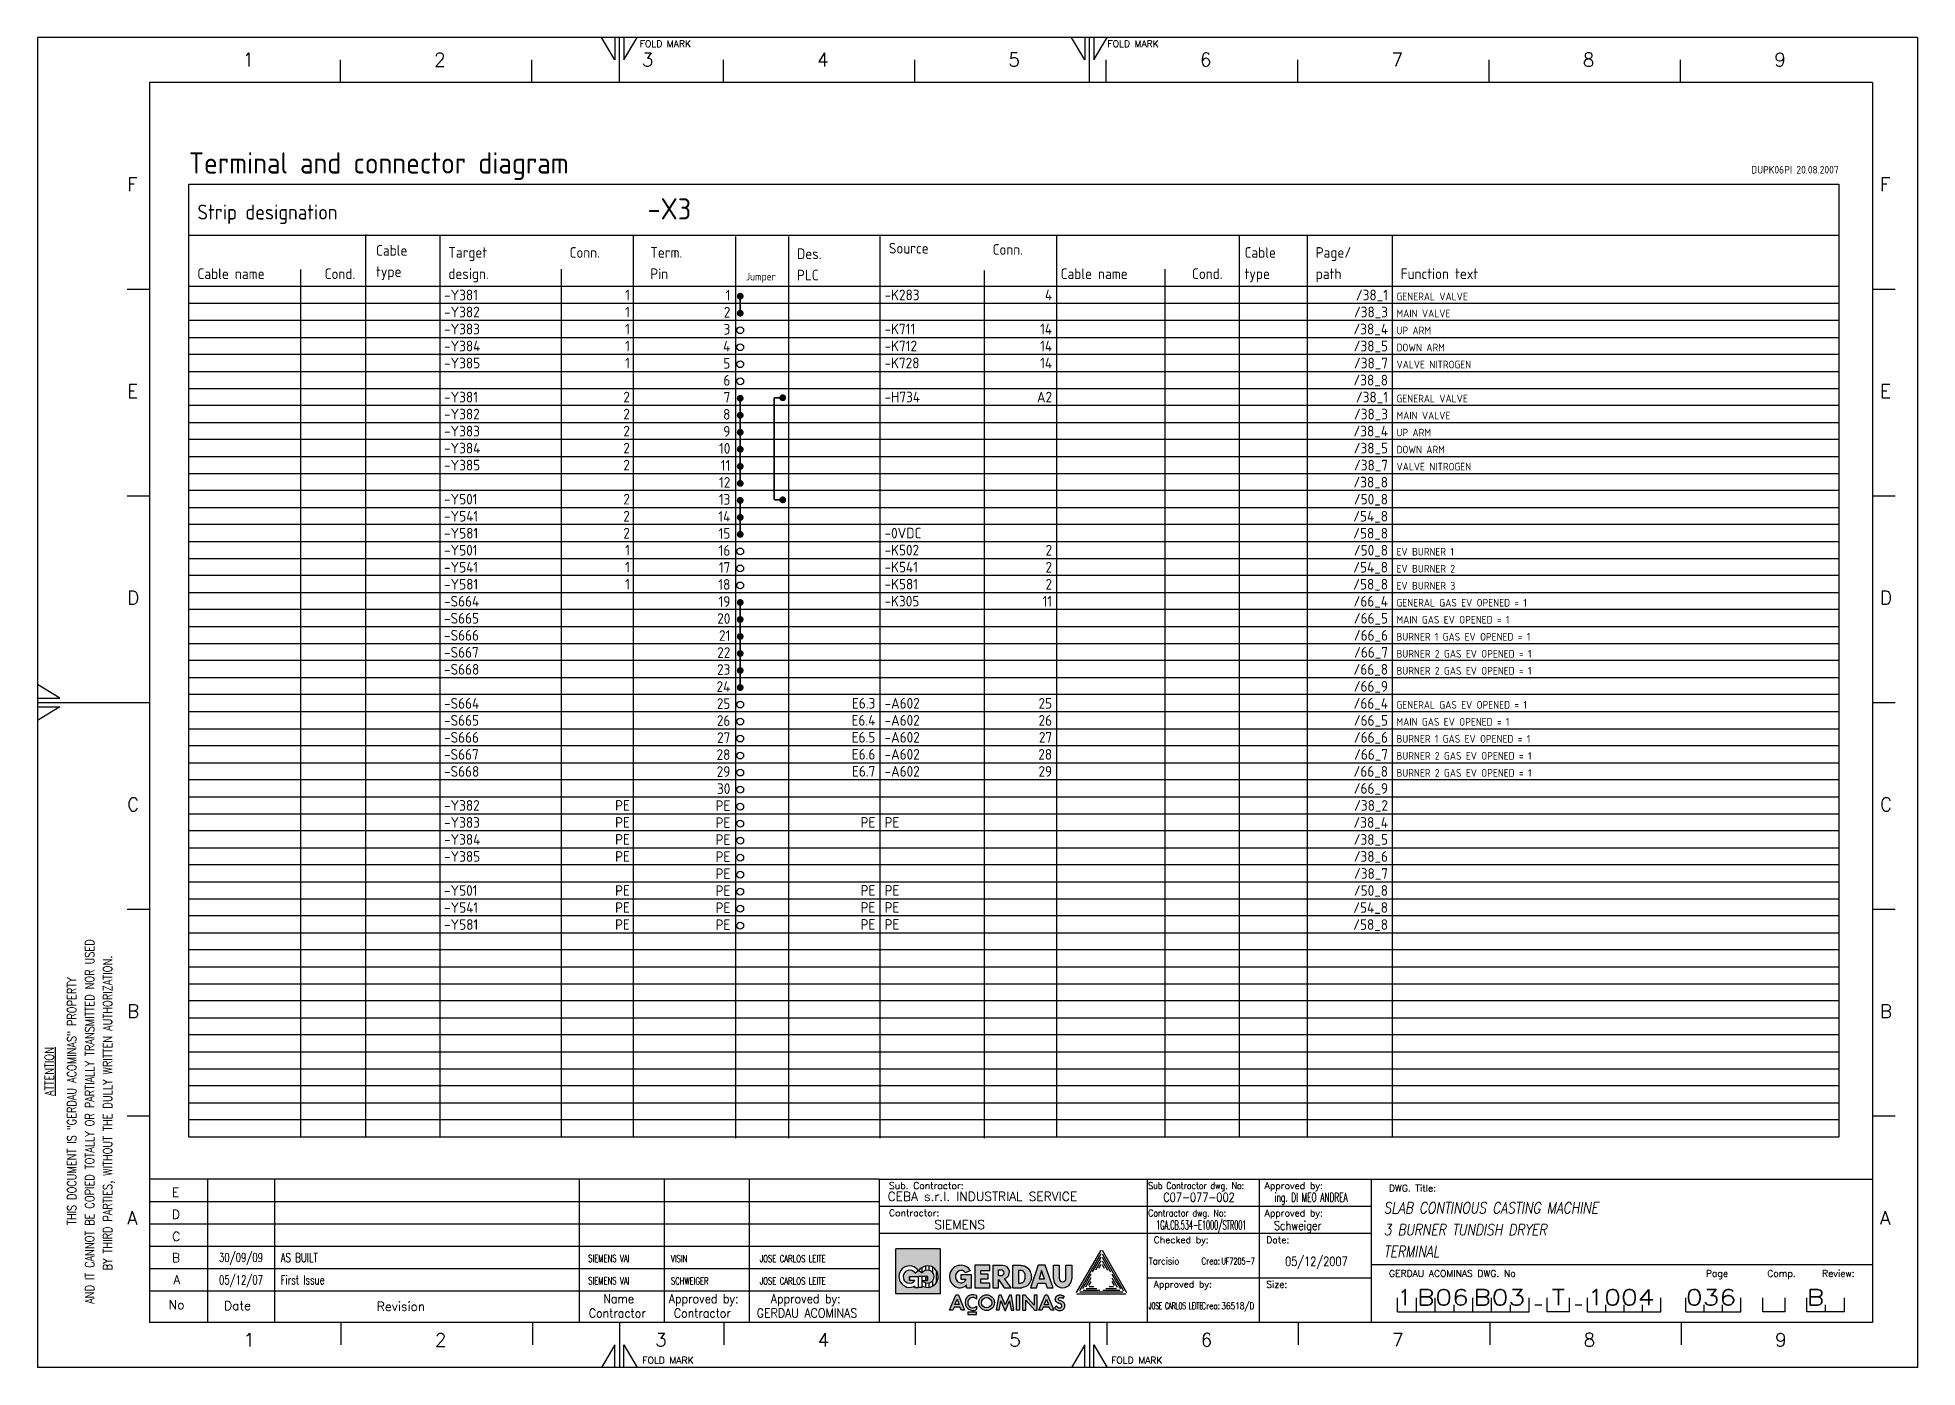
# Model space of a CAD drawing. Extents: x 520 to 940, y 6 to 303.
import ezdxf
from ezdxf.enums import TextEntityAlignment as Align

# ---------------------------------------------------------------- set-up
doc = ezdxf.new("R2010")
doc.units = 0
doc.header["$LTSCALE"] = 25
doc.header["$MEASUREMENT"] = 0
doc.linetypes.add('EPLANLINE7', pattern=[0])
doc.layers.get('0').update_dxf_attribs({"linetype": 'CONTINUOUS'})
for name, color, linetype in [('BORDO', 1, 'CONTINUOUS'), ('FORM_1', 7, 'CONTINUOUS'), ('FORM_2', 4, 'CONTINUOUS'), ('FORM_3', 6, 'CONTINUOUS'), ('FORM_4', 1, 'CONTINUOUS'), ('SIMBOLO', 4, 'CONTINUOUS'), ('TESTO', 5, 'CONTINUOUS')]:
    doc.layers.add(name, color=color, linetype=linetype)
doc.styles.add('ROMANS', font='romans.shx', dxfattribs={"width": 0.7, "oblique": 10, "height": 4})
doc.styles.get("Standard").update_dxf_attribs({"font": 'isocp.shx'})

# ---------------------------------------------------------------- blocks, each defined once
blk = doc.blocks.new('Format A3')
at = {"layer": 'FORM_1'}
h = blk.add_hatch(color=256, dxfattribs=at)
edge = h.paths.add_edge_path()
edge.add_line((217.87, 22.79), (217.87, 17.78))
edge.add_line((217.87, 17.78), (219.92, 17.78))
edge.add_spline(control_points=[(219.92, 17.78), (220.24, 17.85), (220.98, 18), (221.84, 18.93), (222.13, 20.2), (221.81, 21.63), (220.8, 22.71), (219.89, 22.77), (219.58, 22.79)], knot_values=[0, 0, 0, 0, 0.968333, 2.238245, 3.514092, 4.752916, 6.526982, 7.43734, 7.43734, 7.43734, 7.43734], degree=3, periodic=0)
edge.add_line((219.58, 22.79), (217.87, 22.79))
edge = h.paths.add_edge_path(flags=16)
edge.add_spline(control_points=[(219.59, 21.67), (219.7, 21.66), (220.06, 21.63), (220.6, 21.16), (220.68, 20.32), (220.63, 19.48), (220.1, 18.85), (219.69, 18.84), (219.58, 18.84)], knot_values=[0, 0, 0, 0, 0.326882, 1.089251, 1.872602, 2.763575, 3.625522, 3.966209, 3.966209, 3.966209, 3.966209], degree=3, periodic=0)
edge.add_line((219.58, 18.84), (219.17, 18.84))
edge.add_line((219.17, 18.84), (219.17, 21.67))
edge.add_line((219.17, 21.67), (219.59, 21.67))
h.paths.add_polyline_path([(223.55, 22.79), (221.81, 17.78), (223.19, 17.78), (223.48, 18.84), (225.23, 18.84), (225.54, 17.78), (226.94, 17.78), (225.11, 22.79)])
h.paths.add_polyline_path([(224.33, 21.67), (224.94, 19.81), (223.79, 19.81)], flags=16)
h.paths.add_polyline_path([(228.25, 22.79), (226.96, 22.79), (226.97, 19.8, 0.995265), (231.07, 19.81), (231.07, 22.79), (229.77, 22.79), (229.77, 19.87, -1), (228.25, 19.87)])
h.paths.add_polyline_path([(215.57, 22.79), (213.43, 22.79), (213.43, 17.78), (214.72, 17.78), (214.72, 19.66), (215.93, 17.78), (217.52, 17.78), (216.02, 19.84, 0.906396)])
h.paths.add_polyline_path([(215.29, 20.49), (214.72, 20.5), (214.72, 21.75), (215.31, 21.75, -1.017604)], flags=16)
h.paths.add_polyline_path([(209.42, 22.79), (209.42, 17.78), (212.73, 17.78), (212.73, 18.83), (210.73, 18.83), (210.73, 19.76), (212.41, 19.76), (212.41, 20.8), (210.73, 20.8), (210.73, 21.67), (212.73, 21.67), (212.73, 22.79)])
edge = h.paths.add_edge_path()
edge.add_ellipse((206.05, 20.28), major_axis=(0, -2.49), ratio=0.91559, start_angle=180.5657, end_angle=401.2517)
edge.add_line((207.56, 18.41), (207.56, 17.78))
edge.add_line((207.56, 17.78), (208.68, 17.78))
edge.add_line((208.68, 17.78), (208.68, 20.66))
edge.add_line((208.68, 20.66), (206.26, 20.66))
edge.add_line((206.26, 20.66), (206.26, 19.69))
edge.add_line((206.26, 19.69), (207.49, 19.69))
edge.add_ellipse((206.34, 20.25), major_axis=(0, -1.41), ratio=0.88785, start_angle=126.9107, end_angle=426.8029, ccw=False)
edge.add_line((207.34, 21.09), (208.41, 21.6))
edge.add_arc((206.36, 20.45), 2.34, 29.2872, 98.191)
h.paths.add_polyline_path([(205.74, 16.12), (205.19, 16.12), (203.77, 12.78), (204.46, 12.78), (204.76, 13.48), (206.07, 13.48), (206.44, 12.78), (207.11, 12.79)])
h.paths.add_polyline_path([(205.46, 15.22), (205.93, 14.01), (204.97, 14.01)], flags=16)
h.paths.add_polyline_path([(209.78, 12.92), (209.78, 13.66, -2.423597), (209.78, 15.28), (209.78, 16.02, 1.652966)])
h.paths.add_polyline_path([(210.29, 14.45, 1), (213.8, 14.45, 1)])
h.paths.add_polyline_path([(213.19, 14.45, -1), (210.89, 14.45, -1)], flags=16)
h.paths.add_polyline_path([(215.31, 16.12), (214.82, 16.12), (214.22, 12.78), (214.87, 12.78), (215.21, 14.84), (216.1, 12.73), (216.28, 12.73), (217.19, 14.84), (217.49, 12.78), (218.15, 12.78), (217.6, 16.12), (217.12, 16.12), (216.2, 13.99)])
h.paths.add_polyline_path([(219.4, 16.12), (218.75, 16.12), (218.75, 12.78), (219.4, 12.78)])
h.paths.add_polyline_path([(220.16, 12.78), (220.81, 12.78), (220.81, 15.04), (222.79, 12.78), (223.3, 12.78), (223.3, 16.12), (222.65, 16.12), (222.65, 13.88), (220.68, 16.12), (220.16, 16.12)])
h.paths.add_polyline_path([(225.66, 16.12), (225.13, 16.12), (223.7, 12.77), (224.39, 12.77), (224.69, 13.47), (226, 13.47), (226.37, 12.77), (227.04, 12.77)])
h.paths.add_polyline_path([(225.39, 15.2), (225.86, 14), (224.9, 14)], flags=16)
edge = h.paths.add_edge_path()
edge.add_spline(control_points=[(229.42, 15.81), (229.38, 15.84), (229.32, 15.89), (229.21, 15.96), (229.1, 16.02), (228.95, 16.09), (228.79, 16.14), (228.58, 16.18), (228.37, 16.18), (228.14, 16.15), (227.97, 16.08), (227.8, 16), (227.66, 15.88), (227.54, 15.75), (227.47, 15.59), (227.4, 15.42), (227.39, 15.24), (227.4, 15.04), (227.44, 14.85), (227.57, 14.66), (227.73, 14.54), (227.92, 14.42), (228.08, 14.35), (228.25, 14.29), (228.42, 14.23), (228.59, 14.16), (228.73, 14.07), (228.81, 13.98), (228.85, 13.89), (228.87, 13.78), (228.86, 13.67), (228.81, 13.54), (228.72, 13.42), (228.56, 13.32), (228.37, 13.29), (228.2, 13.3), (228.07, 13.34), (227.98, 13.38), (227.9, 13.44), (227.81, 13.5), (227.72, 13.6), (227.68, 13.69), (227.64, 13.74)], knot_values=[0, 0, 0, 0, 0.129897, 0.252239, 0.381983, 0.506097, 0.749316, 0.87783, 1.167741, 1.365595, 1.552935, 1.738999, 1.918105, 2.09238, 2.269928, 2.449255, 2.632957, 2.790606, 3.065835, 3.193419, 3.483878, 3.653535, 3.853782, 4.021202, 4.182707, 4.402789, 4.570564, 4.668988, 4.759204, 4.855589, 5.007336, 5.095097, 5.270281, 5.443299, 5.63607, 5.844858, 5.950481, 6.046454, 6.146081, 6.249423, 6.351995, 6.544354, 6.544354, 6.544354, 6.544354], degree=3, periodic=0)
edge.add_line((227.64, 13.74), (227.22, 13.33))
edge.add_spline(control_points=[(227.22, 13.33), (227.25, 13.3), (227.3, 13.21), (227.44, 13.06), (227.61, 12.91), (227.84, 12.8), (228.04, 12.73), (228.25, 12.7), (228.44, 12.69), (228.72, 12.72), (228.99, 12.82), (229.25, 13.03), (229.41, 13.25), (229.53, 13.57), (229.55, 13.89), (229.48, 14.23), (229.32, 14.44), (229.15, 14.58), (228.98, 14.67), (228.78, 14.76), (228.59, 14.83), (228.39, 14.91), (228.2, 15), (228.05, 15.18), (228.07, 15.39), (228.2, 15.54), (228.35, 15.61), (228.48, 15.63), (228.66, 15.63), (228.84, 15.57), (228.98, 15.46), (229.05, 15.4), (229.08, 15.37)], knot_values=[0, 0, 0, 0, 0.131114, 0.305389, 0.623258, 0.772631, 1.083491, 1.243018, 1.425854, 1.654083, 2.072988, 2.274716, 2.662927, 2.870188, 3.280959, 3.591243, 3.888658, 4.0589, 4.248032, 4.476436, 4.699919, 4.85554, 5.137678, 5.317889, 5.513624, 5.728226, 5.888869, 5.979085, 6.142909, 6.403998, 6.552706, 6.676571, 6.676571, 6.676571, 6.676571], degree=3, periodic=0)
edge.add_line((229.08, 15.37), (229.42, 15.81))
h.paths.add_polyline_path([(207.88, 12.33), (207.88, 11.83), (209.78, 11.83), (209.79, 12.33)])
h.paths.add_polyline_path([(201.77, 26.45), (191.77, 26.45), (191.77, 16.45), (201.77, 16.45)])
h.paths.add_polyline_path([(197.64, 18.19), (197.64, 17.87), (196.84, 17.87), (196.04, 17.87), (196.04, 18.19, -2.312045), (196.84, 21.6, -2.312045)], flags=16)
h.paths.add_polyline_path([(197.64, 19.43), (198.44, 19.43), (198.44, 20.27), (196.84, 20.27), (194.84, 20.27), (194.84, 19.43), (196.04, 19.43, -3.248328), (196.05, 21.08), (196.84, 21.6), (197.62, 21.08, -3.248328)], flags=0)
for p, q in [((0, 297), (0, 0)), ((420, 297), (0, 297)), ((129, 292), (126, 297)), ((129, 297), (129, 292)), ((130, 287), (130, 297)), ((131, 297), (131, 292)), ((131, 292), (134, 297)), ((234, 292), (231, 297)), ((234, 297), (234, 292)), ((235, 287), (235, 297)), ((236, 292), (239, 297)), ((236, 297), (236, 292)), ((420, 297), (420, 0)), ((67.59, 292), (67.59, 287)), ((110.37, 292), (110.37, 287)), ((153.15, 292), (153.15, 287)), ((195.93, 292), (195.93, 287)), ((238.7, 292), (238.7, 287)), ((281.48, 292), (281.48, 287)), ((324.26, 292), (324.26, 287)), ((367.03, 292), (367.03, 287)), ((20, 240.83), (25, 240.83)), ((410, 240.83), (415, 240.83)), ((20, 194.66), (25, 194.66)), ((410, 194.66), (415, 194.66)), ((5, 149.5), (0, 152.5)), ((0, 149.5), (5, 149.5)), ((0, 148.5), (25, 148.5)), ((0, 147.5), (5, 147.5)), ((5, 147.5), (0, 144.5)), ((410, 148.5), (415, 148.5)), ((20, 102.33), (25, 102.33)), ((410, 102.33), (415, 102.33)), ((20, 56.17), (25, 56.17)), ((410, 56.17), (415, 56.17)), ((37.97, 42), (37.97, 17)), ((52.97, 42), (52.97, 17)), ((120.99, 42), (120.99, 17)), ((140, 42), (140, 17)), ((248, 30), (248, 42)), ((273, 10), (273, 42)), ((159.01, 42), (159.01, 17)), ((188.01, 37), (25, 37)), ((188.01, 36), (298, 36)), ((188.01, 32), (25, 32)), ((188.01, 27), (25, 27)), ((191.77, 16.45), (191.77, 26.45)), ((201.77, 26.45), (191.77, 26.45)), ((201.77, 16.45), (201.77, 26.45)), ((237.53, 26.19), (232.06, 16.71)), ((237.53, 25.39), (232.76, 17.12)), ((237.83, 26.19), (243.31, 16.71)), ((237.83, 25.39), (242.62, 17.11)), ((188.01, 22), (25, 22)), ((196.04, 21.07), (196.84, 21.6)), ((197.64, 21.07), (196.84, 21.6)), ((197.64, 21.07), (197.64, 22.35)), ((198.44, 21.68), (198.44, 22.64)), ((199.24, 21.68), (199.24, 22.64)), ((200.04, 21.11), (200.04, 22.35)), ((200.84, 18.94), (200.84, 21.6)), ((208.41, 21.6), (207.34, 21.09)), ((209.42, 22.79), (209.42, 17.78)), ((212.73, 22.79), (209.42, 22.79)), ((210.73, 20.8), (210.73, 21.67)), ((210.73, 21.67), (212.73, 21.67)), ((212.73, 21.67), (212.73, 22.79)), ((213.43, 22.79), (213.43, 17.78)), ((213.43, 22.79), (215.57, 22.79)), ((214.72, 20.5), (214.72, 21.75)), ((214.72, 21.75), (215.31, 21.75)), ((217.87, 17.78), (217.87, 22.79)), ((217.87, 22.79), (219.58, 22.79)), ((223.55, 22.79), (221.81, 17.78)), ((225.11, 22.79), (223.55, 22.79)), ((224.33, 21.67), (223.79, 19.81)), ((224.94, 19.81), (224.33, 21.67)), ((226.94, 17.78), (225.11, 22.79)), ((226.97, 19.83), (226.96, 22.79)), ((226.96, 22.79), (228.25, 22.79)), ((228.25, 22.79), (228.25, 19.87)), ((229.77, 19.87), (229.77, 22.79)), ((229.77, 22.79), (231.07, 22.79)), ((231.07, 22.79), (231.07, 19.81)), ((237.53, 24.59), (235.65, 21.33)), ((237.53, 23.79), (236.34, 21.73)), ((237.53, 22.99), (237.04, 22.13)), ((237.83, 24.59), (239.72, 21.33)), ((237.83, 23.79), (239.03, 21.73)), ((237.83, 22.99), (238.33, 22.13)), ((298, 23), (410, 23)), ((194.84, 20.27), (196.84, 20.27)), ((194.84, 20.27), (196.84, 20.27)), ((194.84, 19.43), (194.84, 20.27)), ((194.84, 20.27), (194.84, 19.43)), ((196.04, 19.43), (194.84, 19.43)), ((196.04, 17.87), (196.04, 18.19)), ((196.04, 17.87), (196.84, 17.87)), ((196.84, 17.87), (196.84, 20.27)), ((198.84, 20.27), (196.84, 20.27)), ((198.84, 20.27), (196.84, 20.27)), ((197.64, 17.87), (196.84, 17.87)), ((197.64, 17.87), (197.64, 20.27)), ((197.64, 19.43), (198.84, 19.43)), ((197.64, 17.87), (197.64, 18.19)), ((198.44, 19.43), (198.44, 20.27)), ((198.44, 17.9), (198.44, 18.86)), ((198.84, 20.27), (198.84, 19.43)), ((198.84, 19.43), (198.84, 20.27)), ((199.24, 17.9), (199.24, 18.86)), ((200.04, 18.19), (200.04, 19.43)), ((208.68, 20.66), (206.26, 20.66)), ((206.26, 20.66), (206.26, 19.69)), ((206.26, 19.69), (207.49, 19.69)), ((207.56, 17.78), (207.56, 18.41)), ((207.56, 17.78), (208.68, 17.78)), ((208.68, 17.78), (208.68, 20.66)), ((209.42, 17.78), (212.73, 17.78)), ((212.41, 20.8), (210.73, 20.8)), ((210.73, 18.83), (210.73, 19.76)), ((210.73, 19.76), (212.41, 19.76)), ((212.73, 18.83), (210.73, 18.83)), ((212.41, 19.76), (212.41, 20.8)), ((212.73, 17.78), (212.73, 18.83)), ((213.43, 17.78), (214.72, 17.78)), ((214.72, 20.5), (215.31, 20.49)), ((214.72, 19.66), (215.93, 17.78)), ((214.72, 17.78), (214.72, 19.66)), ((215.93, 17.78), (217.52, 17.78)), ((217.52, 17.78), (216.02, 19.84)), ((217.87, 17.78), (219.92, 17.78)), ((221.81, 17.78), (223.19, 17.78)), ((223.19, 17.78), (223.48, 18.84)), ((223.48, 18.84), (225.23, 18.84)), ((223.79, 19.81), (224.94, 19.81)), ((225.23, 18.84), (225.54, 17.78)), ((225.54, 17.78), (226.94, 17.78)), ((232.9, 16.85), (242.47, 16.85)), ((235.33, 20.78), (233.45, 17.52)), ((233.6, 17.25), (237.37, 17.25)), ((235.33, 19.98), (234.14, 17.92)), ((234.29, 17.65), (236.67, 17.65)), ((235.33, 19.18), (234.84, 18.32)), ((234.98, 18.05), (235.98, 18.05)), ((238, 17.25), (241.77, 17.25)), ((238.7, 17.65), (241.08, 17.65)), ((239.39, 18.05), (240.39, 18.05)), ((240.04, 20.78), (241.92, 17.51)), ((240.04, 19.98), (241.23, 17.91)), ((240.04, 19.18), (240.54, 18.31)), ((248, 20), (298, 20)), ((201.77, 16.45), (191.77, 16.45)), ((203.77, 12.78), (205.19, 16.12)), ((204.46, 12.78), (203.77, 12.78)), ((204.76, 13.48), (204.46, 12.78)), ((206.07, 13.48), (204.76, 13.48)), ((204.97, 14.01), (205.46, 15.22)), ((205.93, 14.01), (204.97, 14.01)), ((205.74, 16.12), (205.19, 16.12)), ((205.46, 15.22), (205.93, 14.01)), ((205.74, 16.12), (207.11, 12.79)), ((206.44, 12.78), (206.07, 13.48)), ((207.11, 12.79), (206.44, 12.78)), ((209.78, 16.02), (209.78, 15.23)), ((209.78, 13.66), (209.78, 12.9)), ((214.22, 12.78), (214.82, 16.12)), ((214.87, 12.78), (214.22, 12.78)), ((215.31, 16.12), (214.82, 16.12)), ((214.87, 12.78), (215.21, 14.84)), ((215.21, 14.84), (216.1, 12.73)), ((216.2, 13.99), (215.31, 16.12)), ((216.1, 12.73), (216.28, 12.73)), ((217.12, 16.12), (216.2, 13.99)), ((216.28, 12.73), (217.19, 14.84)), ((217.6, 16.12), (217.12, 16.12)), ((217.19, 14.84), (217.49, 12.78)), ((217.49, 12.78), (218.15, 12.78)), ((218.15, 12.78), (217.6, 16.12)), ((218.75, 12.78), (218.75, 16.12)), ((219.4, 16.12), (218.75, 16.12)), ((219.4, 12.78), (218.75, 12.78)), ((219.4, 16.12), (219.4, 12.78)), ((220.16, 12.79), (220.16, 16.12)), ((220.68, 16.12), (220.16, 16.12)), ((220.16, 12.78), (220.81, 12.78)), ((222.65, 13.88), (220.68, 16.12)), ((220.81, 15.04), (222.79, 12.78)), ((220.81, 12.78), (220.81, 15.04)), ((222.65, 16.12), (222.65, 13.88)), ((223.3, 16.12), (222.65, 16.12)), ((222.79, 12.78), (223.3, 12.78)), ((223.3, 12.78), (223.3, 16.12)), ((223.7, 12.77), (225.13, 16.12)), ((224.39, 12.77), (223.7, 12.77)), ((224.69, 13.47), (224.39, 12.77)), ((226, 13.47), (224.69, 13.47)), ((224.9, 14), (225.39, 15.2)), ((225.86, 14), (224.9, 14)), ((225.66, 16.12), (225.13, 16.12)), ((225.39, 15.2), (225.86, 14)), ((225.66, 16.12), (227.04, 12.77)), ((226.37, 12.77), (226, 13.47)), ((227.04, 12.77), (226.37, 12.77)), ((227.22, 13.33), (227.64, 13.74)), ((229.08, 15.36), (229.42, 15.81)), ((232.21, 16.45), (243.16, 16.45)), ((67.78, 10), (67.78, 5)), ((110.55, 10), (110.55, 5)), ((130, 10), (130, 0)), ((153.33, 10), (153.33, 5)), ((196.11, 10), (196.11, 5)), ((207.88, 12.33), (207.88, 11.83)), ((209.79, 12.33), (207.88, 12.33)), ((207.88, 11.83), (209.78, 11.83)), ((209.78, 11.83), (209.79, 12.33)), ((235, 10), (235, 0)), ((238.89, 10), (238.89, 5)), ((281.66, 10), (281.66, 5)), ((324.44, 10), (324.44, 5)), ((367.22, 10), (367.22, 5)), ((129, 5), (126, 0)), ((129, 0), (129, 5)), ((131, 0), (131, 5)), ((131, 5), (134, 0)), ((234, 5), (231, 0)), ((234, 0), (234, 5)), ((236, 5), (239, 0)), ((236, 0), (236, 5)), ((420, 0), (0, 0))]:
    blk.add_line(p, q, dxfattribs=at)
blk.add_lwpolyline([(219.59, 21.67), (219.17, 21.67), (219.17, 18.84), (219.58, 18.84)], dxfattribs=at)
for radius in [1.75, 1.15]:
    blk.add_circle((212.04, 14.45), radius, dxfattribs=at)
for centre, radius, start, end in [((194.84, 20.27), 2.4, 33.5573, 300), ((194.84, 20.27), 1.46, 33.5573, 325.1132), ((198.84, 20.27), 2.4, 240, 146.4427), ((198.84, 20.27), 1.46, 214.8868, 146.4427), ((206.36, 20.45), 2.34, 29.2872, 98.191), ((215.31, 21.12), 0.633, 270, 90), ((215.65, 21.29), 1.5, 284.2434, 92.9996), ((229.02, 19.82), 2.05, 179.8525, 0.1475), ((229.01, 19.87), 0.761, 180, 0), ((208.97, 14.47), 1.75, 62.3456, 297.6544), ((208.97, 14.47), 1.15, 44.8431, 315.1569)]:
    blk.add_arc(centre, radius, start, end, dxfattribs=at)
for centre, major_axis, ratio, start_param, end_param in [((206.05, 20.28), (0, -2.49), 0.91559, 3.151467, 7.003163), ((206.34, 20.25), (0, -1.41), 0.88785, 2.21501, 7.449115)]:
    blk.add_ellipse(centre, major_axis=major_axis, ratio=ratio, start_param=start_param, end_param=end_param, dxfattribs=at)
for points in [[(219.58, 22.79), (220.48, 22.65), (221.76, 21.42), (222.04, 20.21), (221.73, 18.97), (220.84, 18.07), (219.92, 17.78)], [(219.58, 18.84), (219.91, 18.87), (220.52, 19.48), (220.66, 20.37), (220.5, 21.13), (219.91, 21.62), (219.59, 21.67)], [(227.22, 13.33), (227.3, 13.23), (227.41, 13.09), (227.66, 12.89), (227.79, 12.82), (228.09, 12.73), (228.24, 12.7), (228.43, 12.7), (228.65, 12.72), (229.04, 12.87), (229.2, 13), (229.43, 13.31), (229.5, 13.51), (229.53, 13.92), (229.46, 14.22), (229.28, 14.46), (229.15, 14.57), (228.99, 14.66), (228.78, 14.76), (228.57, 14.84), (228.43, 14.9), (228.18, 15.03), (228.07, 15.18), (228.09, 15.37), (228.22, 15.54), (228.37, 15.61), (228.46, 15.63), (228.62, 15.63), (228.87, 15.54), (228.99, 15.45), (229.08, 15.37)], [(227.64, 13.74), (227.75, 13.58), (227.81, 13.5), (227.9, 13.44), (227.98, 13.38), (228.07, 13.35), (228.17, 13.31), (228.38, 13.3), (228.56, 13.33), (228.71, 13.43), (228.82, 13.57), (228.85, 13.65), (228.86, 13.8), (228.84, 13.89), (228.8, 13.98), (228.74, 14.05), (228.6, 14.15), (228.4, 14.23), (228.25, 14.29), (228.09, 14.35), (227.91, 14.43), (227.76, 14.52), (227.54, 14.71), (227.47, 14.81), (227.4, 15.08), (227.39, 15.24), (227.41, 15.42), (227.47, 15.59), (227.55, 15.75), (227.66, 15.88), (227.8, 15.99), (227.97, 16.08), (228.14, 16.14), (228.34, 16.17), (228.63, 16.17), (228.75, 16.14), (228.99, 16.07), (229.1, 16.02), (229.21, 15.96), (229.31, 15.89), (229.42, 15.81)]]:
    blk.add_spline(points, degree=3, dxfattribs=at)
at = {"layer": 'FORM_3'}
for p, q in [((25, 287), (25, 10)), ((410, 287), (25, 287)), ((410, 287), (410, 10)), ((410, 10), (25, 10))]:
    blk.add_line(p, q, dxfattribs=at)
at = {"layer": 'FORM_4'}
for p, q in [((188.01, 42), (25, 42)), ((188.01, 42), (188.01, 10)), ((188.01, 42), (410, 42)), ((298, 10), (298, 42)), ((188.01, 30), (298, 30)), ((248, 10), (248, 30)), ((188.01, 17), (25, 17)), ((37.97, 17), (37.97, 10)), ((52.97, 17), (52.97, 10)), ((120.99, 17), (120.99, 10)), ((140, 17), (140, 10)), ((159.01, 17), (159.01, 10)), ((303.88, 12.42), (303.88, 15.51)), ((308.08, 12.42), (308.08, 15.51)), ((312.28, 12.42), (312.28, 15.51)), ((316.48, 12.42), (316.48, 13.97)), ((316.48, 12.42), (316.48, 13.97)), ((320.68, 12.42), (320.68, 15.51)), ((324.88, 12.42), (324.88, 15.51)), ((329.08, 12.42), (329.08, 13.97)), ((333.28, 12.42), (333.28, 15.51)), ((334.53, 13.97), (336.06, 13.97)), ((337.28, 12.42), (337.28, 15.51)), ((342.28, 12.42), (342.28, 15.51)), ((343.53, 13.97), (345.03, 13.97)), ((346.28, 12.42), (346.28, 15.51)), ((346.28, 12.42), (346.28, 13.97)), ((350.38, 12.42), (350.38, 13.97)), ((354.48, 12.42), (354.48, 13.97)), ((358.58, 12.42), (358.58, 13.97)), ((362.68, 12.42), (362.68, 15.51)), ((368.28, 12.42), (368.28, 15.51)), ((372.38, 12.42), (372.38, 13.97)), ((376.48, 12.42), (376.48, 13.97)), ((380.58, 12.42), (380.58, 15.51)), ((385.48, 12.42), (385.48, 15.51)), ((390.48, 12.42), (390.48, 15.51)), ((395.28, 12.42), (395.28, 15.51)), ((399.48, 12.42), (399.48, 13.97)), ((403.68, 12.42), (403.68, 15.51)), ((303.88, 12.42), (333.28, 12.42)), ((342.28, 12.42), (337.28, 12.42)), ((346.28, 12.42), (362.68, 12.42)), ((368.28, 12.42), (380.58, 12.42)), ((390.48, 12.42), (385.48, 12.42)), ((399.13, 12.42), (395.28, 12.42)), ((403.68, 12.42), (399.13, 12.42))]:
    blk.add_line(p, q, dxfattribs=at)
at = {"layer": 'FORM_1', "style": 'ROMANS'}
for p in [(134.55, 294.88), (239.05, 294.88), (135.13, 0.84), (239.88, 0.84)]:
    blk.add_text('FOLD MARK', height=1.5, dxfattribs=at).set_placement(p)
at = {"layer": 'FORM_2', "style": 'ROMANS', "width": 0.8}
for s, p in [('AND IT CANNOT BE COPIED TOTALLY OR PARTIALLY TRANSMITTED NOR USED', (12.63, 14.2)), ('BY THIRD PARTIES, WITHOUT THE DULLY WRITTEN AUTHORIZATION.', (16.63, 21.66)), ('THIS DOCUMENT IS "GERDAU ACOMINAS" PROPERTY', (8.63, 31.78)), ('%%UATTENTION', (3.61, 60.63))]:
    blk.add_text(s, height=2, rotation=90, dxfattribs=at).set_placement(p)
at = {"layer": 'FORM_2', "style": 'ROMANS'}
for s, height, p in [('E', 2, (30, 38.12)), ('Sub. Contractor:', 1.5, (190.24, 39.84)), ('Approved by:', 1.5, (274.17, 39.84)), ('DWG. Title:', 1.5, (301.92, 39.27)), ('D', 2, (30, 33.18)), ('Contractor:', 1.5, (190.24, 33.75)), ('Approved by:', 1.5, (274.17, 33.72)), ('C', 2, (30.07, 28.24)), ('B', 2, (30.02, 23.5)), ('Checked by:', 1.5, (249.38, 27.74)), ('Date:', 1.5, (274.53, 27.74)), ('GERDAU ACOMINAS DWG. No', 1.5, (301.96, 20.23)), ('Page', 1.5, (372.75, 20.23)), ('Comp.', 1.5, (386.46, 20.23)), ('Review:', 1.5, (398.72, 20.23)), ('A', 2, (30.36, 18.57)), ('Approved by:', 1.5, (249.38, 17.83)), ('Size:', 1.5, (274.53, 17.79)), ('No', 2, (29.31, 13.01)), ('Date', 2, (41.68, 12.8)), ('Revision', 2, (75.79, 12.6))]:
    blk.add_text(s, height=height, dxfattribs=at).set_placement(p)
for s, height, width, p in [('Sub Contractor dwg. No:', 1.5, 0.85, (248.15, 39.84)), ('Contractor dwg. No:', 1.5, 0.85, (248.15, 33.72)), ('Crea:', 1.5, 0.8, (260.02, 23)), ('Contractor ', 2, 0.9, (123.16, 11.12)), ('Name', 2, 0.9, (126.4, 14.35)), ('Approved by:', 2, 0.9, (141.02, 14.35)), ('Contractor ', 2, 0.9, (142.17, 11.12)), ('GERDAU ACOMINAS', 2, 0.9, (160.68, 11.14)), ('Approved by:', 2, 0.9, (163.81, 14.35)), ('Crea:', 1.5, 0.8, (260.02, 13))]:
    blk.add_text(s, height=height, dxfattribs=dict(at, width=width)).set_placement(p)
at = {"layer": 'FORM_2', "style": 'ROMANS', "flags": 4}
for tag, p in [('21', (189.91, 37.18)), ('18', (189.91, 30.89))]:
    blk.add_attdef(tag, p, '', height=2, dxfattribs=at)
at = {"layer": 'FORM_2', "color": 4, "style": 'ROMANS', "width": 0.8, "flags": 4}
for tag, p in [('22', (251.5, 37)), ('19', (251.5, 30.8)), ('24', (278.73, 22.67))]:
    blk.add_attdef(tag, p, '', height=2, dxfattribs=at)
at = {"layer": 'FORM_2', "style": 'ROMANS', "flags": 4}
for tag, p, height, width in [('23', (276.41, 37.01), 2, 0.8), ('20', (276.22, 30.68), 2, 0.8), ('14', (248.25, 23), 1.5, 0.9), ('15', (264.49, 22.98), 1.5, 0.8), ('16', (248.25, 13), 1.5, 0.9), ('17', (264.49, 12.98), 1.5, 0.8)]:
    blk.add_attdef(tag, p, '', height=height, dxfattribs=dict(at, width=width))
at = {"layer": 'FORM_4', "style": 'ROMANS'}
for s, p in [('1', (45.81, 290.56)), ('2', (88.59, 290.56)), ('3', (135, 290.56)), ('4', (174.14, 290.56)), ('5', (216.92, 290.56)), ('6', (259.7, 290.56)), ('7', (302.47, 290.56)), ('8', (345.25, 290.56)), ('9', (388.03, 290.56)), ('F', (20.01, 262.73)), ('F', (411.64, 262.73)), ('E', (20.01, 216.57)), ('E', (411.64, 216.57)), ('D', (20.01, 170.4)), ('D', (411.64, 170.4)), ('C', (20.01, 124.24)), ('C', (411.64, 124.24)), ('B', (20.01, 78.07)), ('B', (411.64, 78.07)), ('A', (20.01, 31.9)), ('A', (411.64, 31.9)), ('1', (45.99, 4.65)), ('2', (88.77, 4.65)), ('3', (137.98, 4.65)), ('4', (174.32, 4.65)), ('5', (217.1, 4.65)), ('6', (259.88, 4.65)), ('7', (302.66, 4.65)), ('8', (345.43, 4.65)), ('9', (388.21, 4.65))]:
    blk.add_text(s, height=3, dxfattribs=at).set_placement(p)
at = {"layer": 'FORM_4', "color": 1, "style": 'ROMANS', "oblique": 10, "width": 0.8, "flags": 4}
for tag, p in [('11', (300.77, 34.39)), ('12', (300.77, 29.5)), ('13', (300.77, 24.62))]:
    blk.add_attdef(tag, p, '', height=2.5, dxfattribs=at)
at = {"layer": 'FORM_4', "color": 1, "style": 'ROMANS', "flags": 2}
blk.add_attdef('25', (279.66, 12.25), '', height=5, dxfattribs=at)
at = {"layer": 'FORM_4', "style": 'ROMANS', "width": 1.25, "flags": 4}
for tag, p in [('1', (303.88, 13.92)), ('3', (312.28, 13.92)), ('5', (324.88, 13.92)), ('7', (346.28, 13.92)), ('10', (395.28, 13.92))]:
    blk.add_attdef(tag, p, '', height=3.5, dxfattribs=at)
for tag, p in [('2', (310.18, 13.92)), ('4', (322.78, 13.92)), ('6', (339.78, 13.92)), ('9', (387.98, 13.92))]:
    blk.add_attdef(tag, text='', height=3.5, dxfattribs=at).set_placement(p, align=Align.CENTER)
at = {"layer": 'FORM_4', "color": 1, "style": 'ROMANS', "width": 1.25, "flags": 4}
blk.add_attdef('8', (368.28, 13.92), '', height=3.5, dxfattribs=at)

msp = doc.modelspace()

# ---------------------------------------------------------------- linework, layer by layer
at = {"layer": 'BORDO', "color": 4, "linetype": 'EPLANLINE7'}
for p, q in [((553.99, 270.71), (922.59, 270.71)), ((553.99, 57.91), (553.99, 270.71)), ((553.99, 270.71), (553.99, 270.71)), ((922.59, 270.71), (922.59, 57.91)), ((922.59, 57.91), (553.99, 57.91))]:
    msp.add_line(p, q, dxfattribs=at)
at = {"layer": 'BORDO', "color": 3, "linetype": 'EPLANLINE7'}
for p, q in [((553.99, 259.31), (922.59, 259.31)), ((593.42, 259.5), (593.42, 58.1)), ((610.04, 259.31), (610.04, 57.91)), ((687.94, 259.03), (687.94, 57.63)), ((708.37, 259.03), (708.37, 57.63)), ((747.79, 259.31), (747.79, 57.91)), ((788.64, 259.31), (788.64, 57.91)), ((803.84, 259.31), (803.84, 57.91)), ((822.84, 259.31), (822.84, 57.91)), ((553.99, 247.91), (922.59, 247.91)), ((553.99, 228.91), (922.59, 228.91)), ((553.99, 209.91), (922.59, 209.91)), ((553.99, 190.91), (922.59, 190.91)), ((553.99, 171.91), (922.59, 171.91)), ((553.99, 152.91), (922.59, 152.91)), ((553.99, 133.91), (922.59, 133.91)), ((553.99, 114.91), (922.59, 114.91)), ((553.99, 95.91), (922.59, 95.91)), ((553.99, 76.91), (922.59, 76.91))]:
    msp.add_line(p, q, dxfattribs=at)
at = {"layer": 'BORDO', "color": 5, "linetype": 'EPLANLINE7'}
for p, q in [((653.27, 259.31), (653.27, 57.91)), ((676.07, 259.03), (676.07, 57.63))]:
    msp.add_line(p, q, dxfattribs=at)
at = {"layer": 'BORDO', "color": 1, "linetype": 'EPLANLINE7'}
for p, q in [((578.93, 251.66), (578.93, 57.86)), ((637.12, 251.71), (637.12, 57.91)), ((731.64, 251.43), (731.64, 57.63)), ((772.02, 251.71), (772.02, 57.91)), ((553.99, 244.11), (922.59, 244.11)), ((922.59, 240.31), (553.99, 240.31)), ((553.99, 236.51), (922.59, 236.51)), ((922.59, 232.71), (553.99, 232.71)), ((553.99, 225.11), (922.59, 225.11)), ((922.59, 221.31), (553.99, 221.31)), ((553.99, 217.51), (922.59, 217.51)), ((922.59, 213.71), (553.99, 213.71)), ((553.99, 206.11), (922.59, 206.11)), ((922.59, 202.31), (553.99, 202.31)), ((553.99, 198.51), (922.59, 198.51)), ((922.59, 194.71), (553.99, 194.71)), ((553.99, 187.11), (922.59, 187.11)), ((922.59, 183.31), (553.99, 183.31)), ((553.99, 179.51), (922.59, 179.51)), ((922.59, 175.71), (553.99, 175.71)), ((553.99, 168.11), (922.59, 168.11)), ((922.59, 164.31), (553.99, 164.31)), ((553.99, 160.51), (922.59, 160.51)), ((922.59, 156.71), (553.99, 156.71)), ((553.99, 149.11), (922.59, 149.11)), ((922.59, 145.31), (553.99, 145.31)), ((553.99, 141.51), (922.59, 141.51)), ((922.59, 137.71), (553.99, 137.71)), ((553.99, 130.11), (922.59, 130.11)), ((922.59, 126.31), (553.99, 126.31)), ((553.99, 122.51), (922.59, 122.51)), ((922.59, 118.71), (553.99, 118.71)), ((553.99, 111.11), (922.59, 111.11)), ((922.59, 107.31), (553.99, 107.31)), ((553.99, 103.51), (922.59, 103.51)), ((922.59, 99.71), (553.99, 99.71)), ((553.99, 92.11), (922.59, 92.11)), ((922.59, 88.31), (553.99, 88.31)), ((553.99, 84.51), (922.59, 84.51)), ((922.59, 80.71), (553.99, 80.71)), ((553.99, 73.11), (922.59, 73.11)), ((922.59, 69.31), (553.99, 69.31)), ((553.99, 65.51), (922.59, 65.51)), ((922.59, 61.71), (553.99, 61.71))]:
    msp.add_line(p, q, dxfattribs=at)
at = {"layer": 'SIMBOLO', "const_width": 0.76}
for points in [[(676.78, 245.7, 1), (677.54, 245.7, 1)], [(676.78, 241.9, 1), (677.54, 241.9, 1)], [(676.78, 222.9, 1), (677.54, 222.9, 1)], [(686.28, 223.02, 1), (687.04, 223.02, 1)], [(676.78, 219.1, 1), (677.54, 219.1, 1)], [(676.78, 215.3, 1), (677.54, 215.3, 1)], [(676.78, 211.5, 1), (677.54, 211.5, 1)], [(676.78, 207.7, 1), (677.54, 207.7, 1)], [(676.78, 203.9, 1), (677.54, 203.9, 1)], [(676.78, 200.1, 1), (677.54, 200.1, 1)], [(686.28, 200.22, 1), (687.04, 200.22, 1)], [(676.78, 196.3, 1), (677.54, 196.3, 1)], [(676.78, 192.5, 1), (677.54, 192.5, 1)], [(676.78, 177.3, 1), (677.54, 177.3, 1)], [(676.78, 173.5, 1), (677.54, 173.5, 1)], [(676.78, 169.7, 1), (677.54, 169.7, 1)], [(676.78, 165.9, 1), (677.54, 165.9, 1)], [(676.78, 162.1, 1), (677.54, 162.1, 1)], [(676.78, 158.3, 1), (677.54, 158.3, 1)]]:
    msp.add_lwpolyline(points, format="xyb", close=True, dxfattribs=at)
at = {"layer": 'SIMBOLO', "color": 1, "linetype": 'EPLANLINE7'}
for centre in [(677.16, 238.1), (677.16, 234.3), (677.16, 230.5), (677.16, 226.7), (677.16, 188.7), (677.16, 184.9), (677.16, 181.1), (677.16, 154.5), (677.16, 150.7), (677.16, 146.9), (677.16, 143.1), (677.16, 139.3), (677.16, 135.5), (677.16, 131.7), (677.16, 127.9), (677.16, 124.1), (677.16, 120.3), (677.16, 116.5), (677.16, 112.7), (677.16, 108.9), (677.16, 105.1)]:
    msp.add_circle(centre, 0.76, dxfattribs=at)
for points in [[(676.97, 245.7), (677.35, 245.7), (676.97, 243.8), (677.35, 243.8)], [(676.97, 243.8), (677.35, 243.8), (676.97, 241.9), (677.35, 241.9)], [(676.97, 222.9), (677.35, 222.9), (676.97, 221), (677.35, 221)], [(684.57, 223.02), (684.95, 223.02), (684.57, 221.12), (684.95, 221.12)], [(686.66, 223.21), (684.76, 223.21), (686.66, 222.83), (684.76, 222.83)], [(676.97, 221), (677.35, 221), (676.97, 217.2), (677.35, 217.2)], [(684.57, 221.12), (684.95, 221.12), (684.57, 217.32), (684.95, 217.32)], [(676.97, 217.2), (677.35, 217.2), (676.97, 213.4), (677.35, 213.4)], [(684.57, 217.32), (684.95, 217.32), (684.57, 213.52), (684.95, 213.52)], [(676.97, 213.4), (677.35, 213.4), (676.97, 209.6), (677.35, 209.6)], [(684.57, 213.52), (684.95, 213.52), (684.57, 209.72), (684.95, 209.72)], [(676.97, 209.6), (677.35, 209.6), (676.97, 205.8), (677.35, 205.8)], [(676.97, 205.8), (677.35, 205.8), (676.97, 203.9), (677.35, 203.9)], [(684.57, 209.72), (684.95, 209.72), (684.57, 205.92), (684.95, 205.92)], [(684.57, 205.92), (684.95, 205.92), (684.57, 202.12), (684.95, 202.12)], [(684.57, 202.12), (684.95, 202.12), (684.57, 200.22), (684.95, 200.22)], [(676.97, 200.1), (677.35, 200.1), (676.97, 198.2), (677.35, 198.2)], [(676.97, 198.2), (677.35, 198.2), (676.97, 194.4), (677.35, 194.4)], [(686.66, 200.41), (684.76, 200.41), (686.66, 200.03), (684.76, 200.03)], [(676.97, 194.4), (677.35, 194.4), (676.97, 192.5), (677.35, 192.5)], [(676.97, 177.3), (677.35, 177.3), (676.97, 175.4), (677.35, 175.4)], [(676.97, 175.4), (677.35, 175.4), (676.97, 171.6), (677.35, 171.6)], [(676.97, 171.6), (677.35, 171.6), (676.97, 167.8), (677.35, 167.8)], [(676.97, 167.8), (677.35, 167.8), (676.97, 164), (677.35, 164)], [(676.97, 164), (677.35, 164), (676.97, 160.2), (677.35, 160.2)], [(676.97, 160.2), (677.35, 160.2), (676.97, 158.3), (677.35, 158.3)]]:
    msp.add_solid(points, dxfattribs=at)

# ---------------------------------------------------------------- block references
ref = msp.add_blockref('Format A3', (520.17, 6.46))
ref.add_attrib('1', '1', (824.05, 20.37), dxfattribs={"layer": 'FORM_4', "height": 3.5, "style": 'ROMANS'})
ref.add_attrib('2', 'B', dxfattribs={"layer": 'FORM_4', "height": 3.5, "style": 'ROMANS', "width": 1.25}).set_placement((830.35, 20.37), align=Align.CENTER)
ref.add_attrib('3', '06', (832.45, 20.37), dxfattribs={"layer": 'FORM_4', "height": 3.5, "style": 'ROMANS', "width": 1.25})
ref.add_attrib('4', 'B', dxfattribs={"layer": 'FORM_4', "height": 3.5, "style": 'ROMANS', "width": 1.25}).set_placement((842.95, 20.37), align=Align.CENTER)
ref.add_attrib('5', '03', (845.05, 20.37), dxfattribs={"layer": 'FORM_4', "height": 3.5, "style": 'ROMANS', "width": 1.25})
ref.add_attrib('6', 'T', dxfattribs={"layer": 'FORM_4', "height": 3.5, "style": 'ROMANS', "width": 1.25}).set_placement((859.95, 20.37), align=Align.CENTER)
ref.add_attrib('7', '1004', (866.45, 20.37), dxfattribs={"layer": 'FORM_4', "height": 3.5, "style": 'ROMANS', "width": 1.25})
ref.add_attrib('8', '036', (888.45, 20.37), dxfattribs={"layer": 'FORM_4', "color": 1, "height": 3.5, "style": 'ROMANS', "width": 1.25})
ref.add_attrib('10', 'B', (915.45, 20.37), dxfattribs={"layer": 'FORM_4', "height": 3.5, "style": 'ROMANS', "width": 1.25})
ref.add_attrib('11', 'SLAB CONTINOUS CASTING MACHINE', (820.94, 40.84), dxfattribs={"layer": 'FORM_4', "color": 1, "height": 2.5, "style": 'ROMANS', "oblique": 10, "width": 0.8})
ref.add_attrib('12', '3 BURNER TUNDISH DRYER', (820.94, 35.96), dxfattribs={"layer": 'FORM_4', "color": 1, "height": 2.5, "style": 'ROMANS', "oblique": 10, "width": 0.8})
ref.add_attrib('13', 'TERMINAL', (820.94, 31.08), dxfattribs={"layer": 'FORM_4', "color": 1, "height": 2.5, "style": 'ROMANS', "oblique": 10, "width": 0.8})
ref.add_attrib('14', 'Tarcisio', (768.42, 29.46), dxfattribs={"layer": 'FORM_2', "height": 1.5, "style": 'ROMANS', "width": 0.9})
ref.add_attrib('15', 'UF7205-7', (784.67, 29.43), dxfattribs={"layer": 'FORM_2', "height": 1.5, "style": 'ROMANS', "width": 0.7})
ref.add_attrib('16', 'JOSE CARLOS LEITE', (768.42, 19.46), dxfattribs={"layer": 'FORM_2', "height": 1.5, "style": 'ROMANS', "width": 0.5})
ref.add_attrib('17', '36518/D', (784.67, 19.43), dxfattribs={"layer": 'FORM_2', "height": 1.5, "style": 'ROMANS', "width": 0.8})
ref.add_attrib('18', '       SIEMENS', (710.09, 37.35), dxfattribs={"layer": 'FORM_2', "height": 2, "style": 'ROMANS'})
ref.add_attrib('19', '1GA.CB.534-E1000/STR001', (770.11, 37.26), dxfattribs={"layer": 'FORM_2', "color": 4, "height": 2, "style": 'ROMANS', "width": 0.5})
ref.add_attrib('20', 'Schweiger', (796.4, 37.14), dxfattribs={"layer": 'FORM_2', "height": 2, "style": 'ROMANS', "width": 0.8})
ref.add_attrib('21', 'CEBA s.r.I. INDUSTRIAL SERVICE', (710.09, 43.63), dxfattribs={"layer": 'FORM_2', "height": 2, "style": 'ROMANS'})
ref.add_attrib('22', 'C07-077-002', (771.68, 43.46), dxfattribs={"layer": 'FORM_2', "color": 4, "height": 2, "style": 'ROMANS', "width": 0.8})
ref.add_attrib('23', 'ing. DI MEO ANDREA', (796.58, 43.46), dxfattribs={"layer": 'FORM_2', "height": 2, "style": 'ROMANS', "width": 0.6})
ref.add_attrib('24', '05/12/2007', (798.9, 29.13), dxfattribs={"layer": 'FORM_2', "color": 4, "height": 2, "style": 'ROMANS', "width": 0.8})

# ---------------------------------------------------------------- texts
at = {"layer": 'BORDO', "color": 4}
for s, height, width, p in [('Terminal and connector diagram', 4.75, 0.99864, (553.99, 273.09)), ('Strip designation', 3.325, 0.998314, (555.89, 262.83))]:
    msp.add_text(s, height=height, dxfattribs=dict(at, width=width)).set_placement(p)
at = {"layer": 'BORDO', "color": 2, "width": 1.000667}
msp.add_text('DUPK06PI 20.08.2007', height=1.71, dxfattribs=at).set_placement((922.59, 273.09), align=Align.RIGHT)
at = {"layer": 'BORDO', "color": 3, "width": 1.0032}
for s, p in [('Cable', (595.79, 254.75)), ('Target', (611.94, 254.28)), ('Conn.', (639.02, 254.28)), ('Term.', (657.07, 254.28)), ('Des.', (689.84, 253.99)), ('Source', (710.36, 255.23)), ('Conn.', (733.54, 254.94)), ('Cable', (789.83, 254.28)), ('Page/', (805.74, 254.28)), ('type', (595.79, 250)), ('Cable name', (555.89, 249.53)), ('design.', (611.94, 249.53)), ('Pin', (657.07, 249.53)), ('PLC', (689.84, 249.24)), ('Cable name', (748.74, 249.53)), ('type', (789.83, 249.53)), ('path', (805.74, 249.53)), ('Function text', (824.74, 249.53))]:
    msp.add_text(s, height=2.375, dxfattribs=at).set_placement(p)
for p in [(587.72, 249.53), (781.52, 249.53)]:
    msp.add_text('Cond.', height=2.375, dxfattribs=at).set_placement(p, align=Align.CENTER)
at = {"layer": 'BORDO', "color": 2, "width": 1.000667}
msp.add_text('Jumper', height=1.71, dxfattribs=at).set_placement((681.77, 249.24), align=Align.CENTER)
at = {"layer": 'FORM_2', "style": 'ROMANS', "width": 0.7}
for s, p in [('30/09/09', (565.62, 30.86)), ('05/12/07', (565.62, 25.86))]:
    msp.add_text(s, height=2, dxfattribs=at).set_placement(p, align=Align.MIDDLE)
for s, height, p in [('AS BUILT', 2, (574.5, 29.99)), ('SIEMENS VAI', 1.6, (643.21, 29.99)), ('VISIN', 1.6, (661.69, 29.95)), ('JOSE CARLOS LEITE', 1.6, (681.53, 29.95)), ('First Issue', 2, (574.5, 24.99)), ('SIEMENS VAI', 1.6, (643.21, 24.99)), ('SCHWEIGER', 1.6, (661.69, 24.95)), ('JOSE CARLOS LEITE', 1.6, (681.53, 24.95))]:
    msp.add_text(s, height=height, dxfattribs=at).set_placement(p)
at = {"layer": 'TESTO', "color": 4, "width": 0.99864}
msp.add_text('-X3', height=4.75, dxfattribs=at).set_placement((661.34, 262.83), align=Align.CENTER)
at = {"layer": 'TESTO', "color": 3, "width": 1.0032}
for s, p in [('-Y381', (610.99, 244.78)), ('-K283', (709.41, 244.8)), ('-Y382', (610.99, 240.98)), ('-Y383', (610.99, 237.18)), ('-K711', (709.41, 237.2)), ('-Y384', (610.99, 233.38)), ('-K712', (709.41, 233.4)), ('-Y385', (610.99, 229.58)), ('-K728', (709.41, 229.6)), ('-Y381', (610.99, 221.98)), ('-H734', (709.41, 222)), ('-Y382', (610.99, 218.18)), ('-Y383', (610.99, 214.38)), ('-Y384', (610.99, 210.58)), ('-Y385', (610.99, 206.78)), ('-Y501', (610.99, 199.18)), ('-Y541', (610.99, 195.38)), ('-Y581', (610.99, 191.58)), ('-0VDC', (709.41, 191.6)), ('-Y501', (610.99, 187.78)), ('-K502', (709.41, 187.8)), ('-Y541', (610.99, 183.98)), ('-K541', (709.41, 184)), ('-Y581', (610.99, 180.18)), ('-K581', (709.41, 180.2)), ('-S664', (610.99, 176.38)), ('-K305', (709.41, 176.4)), ('-S665', (610.99, 172.58)), ('-S666', (610.99, 168.78)), ('-S667', (610.99, 164.98)), ('-S668', (610.99, 161.18)), ('-S664', (610.99, 153.58)), ('-A602', (709.41, 153.6)), ('-S665', (610.99, 149.78)), ('-A602', (709.41, 149.8)), ('-S666', (610.99, 145.98)), ('-A602', (709.41, 146)), ('-S667', (610.99, 142.18)), ('-A602', (709.41, 142.2)), ('-S668', (610.99, 138.38)), ('-A602', (709.41, 138.4)), ('-Y382', (610.99, 130.78)), ('-Y383', (610.99, 126.98)), ('PE', (709.41, 127)), ('-Y384', (610.99, 123.18)), ('-Y385', (610.99, 119.38)), ('-Y501', (610.99, 111.78)), ('PE', (709.41, 111.8)), ('-Y541', (610.99, 107.98)), ('PE', (709.41, 108)), ('-Y581', (610.99, 104.18)), ('PE', (709.41, 104.2))]:
    msp.add_text(s, height=2.375, dxfattribs=at).set_placement(p)
for s, height, p in [('1', 2.38, (652.51, 244.78)), ('1', 2.38, (674.95, 244.73)), ('4', 2.38, (746.84, 244.78)), ('/38_1', 2.375, (821.89, 244.78)), ('1', 2.38, (652.51, 240.98)), ('1', 2.38, (652.51, 237.18)), ('3', 2.38, (674.95, 237.13)), ('2', 2.38, (674.95, 240.93)), ('14', 2.375, (746.84, 237.18)), ('/38_4', 2.375, (821.89, 237.18)), ('/38_3', 2.375, (821.89, 240.98)), ('1', 2.38, (652.51, 233.38)), ('4', 2.38, (674.95, 233.33)), ('14', 2.375, (746.84, 233.38)), ('/38_5', 2.375, (821.89, 233.38)), ('1', 2.38, (652.51, 229.58)), ('5', 2.38, (674.95, 229.53)), ('14', 2.375, (746.84, 229.58)), ('/38_7', 2.375, (821.89, 229.58)), ('6', 2.38, (674.95, 225.73)), ('/38_8', 2.375, (821.89, 225.78)), ('2', 2.38, (652.51, 221.98)), ('7', 2.38, (674.95, 221.93)), ('A2', 2.375, (746.84, 221.98)), ('/38_1', 2.375, (821.89, 221.98)), ('2', 2.38, (652.51, 218.18)), ('8', 2.38, (674.95, 218.13)), ('/38_3', 2.375, (821.89, 218.18)), ('2', 2.38, (652.51, 214.38)), ('9', 2.38, (674.95, 214.33)), ('/38_4', 2.375, (821.89, 214.38)), ('2', 2.38, (652.51, 210.58)), ('10', 2.375, (674.95, 210.53)), ('/38_5', 2.375, (821.89, 210.58)), ('2', 2.38, (652.51, 206.78)), ('11', 2.375, (674.95, 206.73)), ('/38_7', 2.375, (821.89, 206.78)), ('12', 2.375, (674.95, 202.93)), ('/38_8', 2.375, (821.89, 202.98)), ('2', 2.38, (652.51, 199.18)), ('2', 2.38, (652.51, 195.38)), ('14', 2.375, (674.95, 195.33)), ('13', 2.375, (674.95, 199.13)), ('/54_8', 2.375, (821.89, 195.38)), ('/50_8', 2.375, (821.89, 199.18)), ('2', 2.38, (652.51, 191.58)), ('15', 2.375, (674.95, 191.53)), ('/58_8', 2.375, (821.89, 191.58)), ('1', 2.38, (652.51, 187.78)), ('16', 2.375, (674.95, 187.73)), ('2', 2.38, (746.84, 187.78)), ('/50_8', 2.375, (821.89, 187.78)), ('1', 2.38, (652.51, 183.98)), ('17', 2.375, (674.95, 183.93)), ('2', 2.38, (746.84, 183.98)), ('/54_8', 2.375, (821.89, 183.98)), ('1', 2.38, (652.51, 180.18)), ('18', 2.375, (674.95, 180.13)), ('2', 2.38, (746.84, 180.18)), ('/58_8', 2.375, (821.89, 180.18)), ('19', 2.375, (674.95, 176.33)), ('11', 2.375, (746.84, 176.38)), ('/66_4', 2.375, (821.89, 176.38)), ('20', 2.375, (674.95, 172.53)), ('/66_5', 2.375, (821.89, 172.58)), ('21', 2.375, (674.95, 168.73)), ('/66_6', 2.375, (821.89, 168.78)), ('22', 2.375, (674.95, 164.93)), ('/66_7', 2.375, (821.89, 164.98)), ('24', 2.375, (674.95, 157.33)), ('23', 2.375, (674.95, 161.13)), ('/66_8', 2.375, (821.89, 161.18)), ('/66_9', 2.375, (821.89, 157.38)), ('25', 2.375, (674.95, 153.53)), ('E6.3', 2.375, (707.35, 153.6)), ('25', 2.375, (746.84, 153.58)), ('/66_4', 2.375, (821.89, 153.58)), ('26', 2.375, (674.95, 149.73)), ('E6.4', 2.375, (707.35, 149.8)), ('26', 2.375, (746.84, 149.78)), ('/66_5', 2.375, (821.89, 149.78)), ('27', 2.375, (674.95, 145.93)), ('E6.5', 2.375, (707.35, 146)), ('27', 2.375, (746.84, 145.98)), ('/66_6', 2.375, (821.89, 145.98)), ('28', 2.375, (674.95, 142.13)), ('E6.6', 2.375, (707.35, 142.2)), ('28', 2.375, (746.84, 142.18)), ('/66_7', 2.375, (821.89, 142.18)), ('29', 2.375, (674.95, 138.33)), ('E6.7', 2.375, (707.35, 138.4)), ('29', 2.375, (746.84, 138.38)), ('/66_8', 2.375, (821.89, 138.38)), ('30', 2.375, (674.95, 134.53)), ('/66_9', 2.375, (821.89, 134.58)), ('PE', 2.375, (652.51, 130.78)), ('PE', 2.375, (674.95, 130.73)), ('/38_2', 2.375, (821.89, 130.78)), ('PE', 2.375, (652.51, 126.98)), ('PE', 2.375, (674.95, 126.93)), ('PE', 2.375, (707.35, 127)), ('/38_4', 2.375, (821.89, 126.98)), ('PE', 2.375, (652.51, 123.18)), ('PE', 2.375, (674.95, 123.13)), ('/38_5', 2.375, (821.89, 123.18)), ('PE', 2.375, (652.51, 119.38)), ('PE', 2.375, (674.95, 119.33)), ('PE', 2.375, (674.95, 115.53)), ('/38_6', 2.375, (821.89, 119.38)), ('/38_7', 2.375, (821.89, 115.58)), ('PE', 2.375, (652.51, 111.78)), ('PE', 2.375, (674.95, 111.73)), ('PE', 2.375, (707.35, 111.8)), ('/50_8', 2.375, (821.89, 111.78)), ('PE', 2.375, (652.51, 107.98)), ('PE', 2.375, (674.95, 107.93)), ('PE', 2.375, (707.35, 108)), ('/54_8', 2.375, (821.89, 107.98)), ('PE', 2.375, (652.51, 104.18)), ('PE', 2.375, (674.95, 104.13)), ('PE', 2.375, (707.35, 104.2)), ('/58_8', 2.375, (821.89, 104.18))]:
    msp.add_text(s, height=height, dxfattribs=at).set_placement(p, align=Align.RIGHT)
at = {"layer": 'TESTO', "color": 2, "width": 1.000667}
for s, p in [('GENERAL VALVE', (823.79, 244.78)), ('MAIN VALVE', (823.79, 240.98)), ('UP ARM', (823.79, 237.18)), ('VALVE NITROGEN', (823.79, 229.58)), ('DOWN ARM', (823.79, 233.38)), ('GENERAL VALVE', (823.79, 221.98)), ('MAIN VALVE', (823.79, 218.18)), ('UP ARM', (823.79, 214.38)), ('DOWN ARM', (823.79, 210.58)), ('VALVE NITROGEN', (823.79, 206.78)), ('EV BURNER 1', (823.79, 187.78)), ('EV BURNER 2', (823.79, 183.98)), ('EV BURNER 3', (823.79, 180.18)), ('GENERAL GAS EV OPENED = 1', (823.79, 176.38)), ('MAIN GAS EV OPENED = 1', (823.79, 172.58)), ('BURNER 1 GAS EV OPENED = 1', (823.79, 168.78)), ('BURNER 2 GAS EV OPENED = 1', (823.79, 164.98)), ('BURNER 2 GAS EV OPENED = 1', (823.79, 161.18)), ('GENERAL GAS EV OPENED = 1', (823.79, 153.58)), ('MAIN GAS EV OPENED = 1', (823.79, 149.78)), ('BURNER 1 GAS EV OPENED = 1', (823.79, 145.98)), ('BURNER 2 GAS EV OPENED = 1', (823.79, 142.18)), ('BURNER 2 GAS EV OPENED = 1', (823.79, 138.38))]:
    msp.add_text(s, height=1.71, dxfattribs=at).set_placement(p)

doc.saveas('drawing.dxf')
